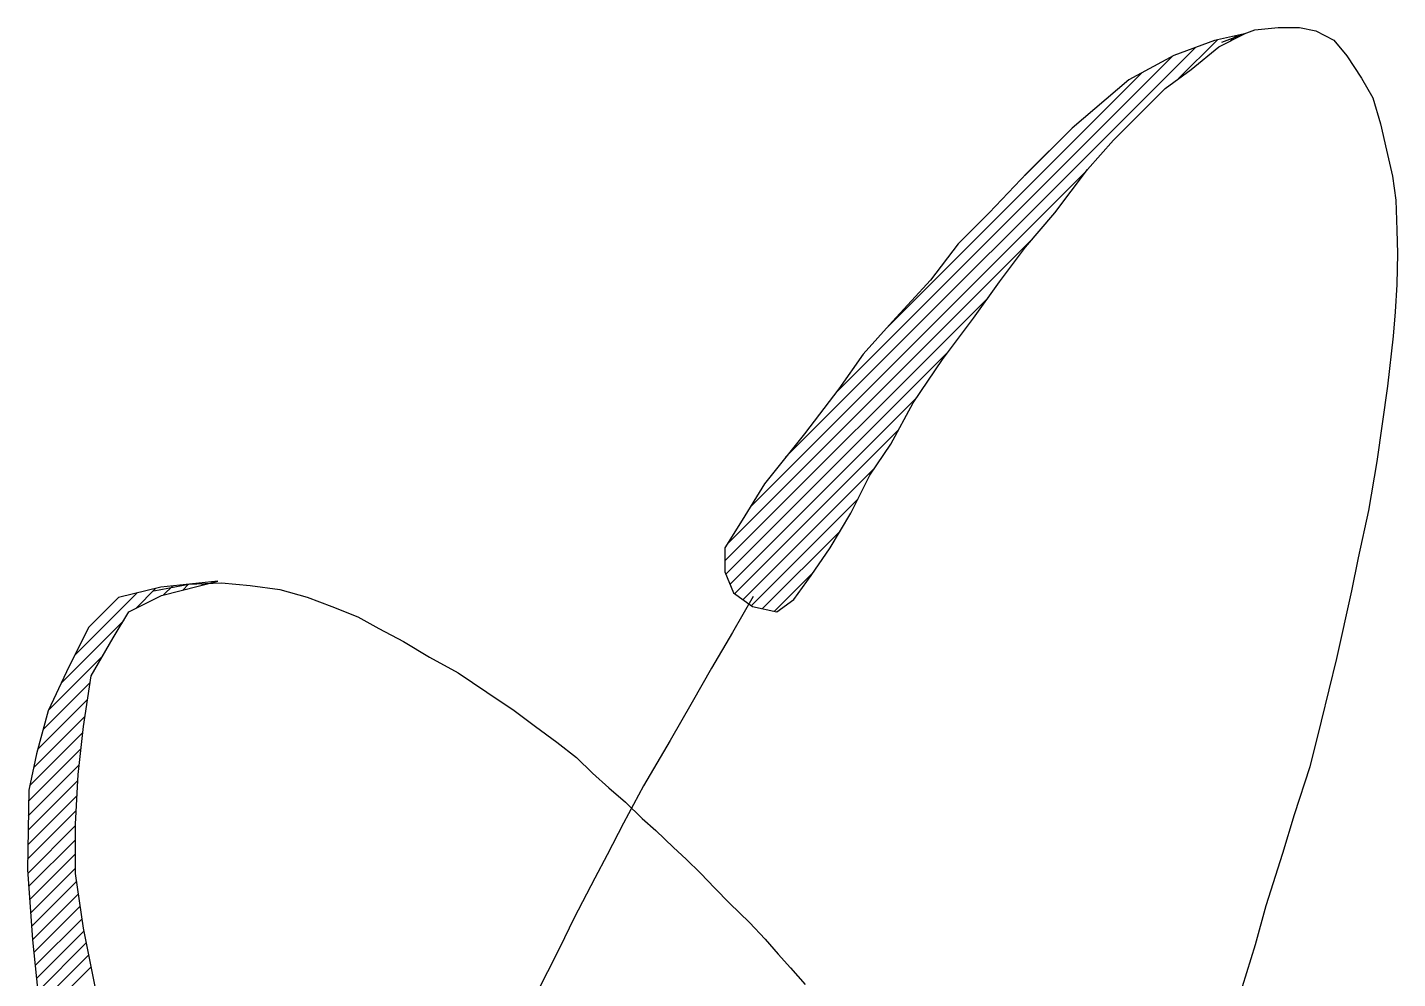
# Model space of a CAD drawing. Header units: millimetres. Extents: x 133356 to 134197, y -259 to 335.
# Drawn here: x 134083.77 to 134092.27, y -166.55 to -160.64 of the extents above; entities that cross this region are included whole.
import ezdxf

# ---------------------------------------------------------------- set-up
doc = ezdxf.new("R2010")
doc.units = ezdxf.units.MM
doc.header["$LTSCALE"] = 20
doc.header["$MEASUREMENT"] = 0
doc.layers.add('RAMKA', color=7, linetype='Continuous')
doc.layers.add('TITUL', color=7, linetype='Continuous')

# ---------------------------------------------------------------- blocks, each defined once
blk = doc.blocks.new('Logo_Ind')
at = {"layer": 'RAMKA', "color": 254, "linetype": 'Continuous'}
for p, q in [((7.445, 16.6046), (7.6513, 16.6806)), ((7.6513, 16.6806), (7.7953, 16.6966)), ((7.7953, 16.6966), (7.9287, 16.6966)), ((7.9287, 16.6966), (8.0301, 16.6753)), ((8.0301, 16.6753), (8.1421, 16.6166)), ((7.4001, 16.616), (7.1482, 16.5221)), ((7.1779, 16.3795), (7.4185, 16.6201)), ((7.5859, 16.6568), (7.4001, 16.616)), ((7.4269, 16.5757), (7.5859, 16.6568)), ((7.4996, 16.6128), (7.5318, 16.6449)), ((8.1421, 16.6166), (8.2222, 16.5206)), ((4.7383, 14.0283), (7.2819, 16.572)), ((5.0483, 14.4268), (7.1382, 16.5167)), ((7.1482, 16.5221), (6.8695, 16.372)), ((7.2554, 16.4363), (7.4269, 16.5757)), ((8.2222, 16.5206), (8.3129, 16.3819)), ((7.0946, 16.3184), (7.2554, 16.4363)), ((5.3721, 14.839), (6.9465, 16.4135)), ((6.8695, 16.372), (6.5158, 16.0719)), ((8.3129, 16.3819), (8.3822, 16.2591)), ((6.9445, 16.1683), (7.0946, 16.3184)), ((8.3822, 16.2591), (8.4302, 16.0991)), ((6.773, 15.9968), (6.9445, 16.1683)), ((6.222, 15.7774), (6.5203, 16.0757)), ((8.4302, 16.0991), (8.4676, 15.9337)), ((6.5158, 16.0719), (6.237, 15.7932)), ((6.6122, 15.8146), (6.773, 15.9968)), ((8.4676, 15.9337), (8.5049, 15.7736)), ((4.5193, 13.7209), (6.6098, 15.8114)), ((6.237, 15.7932), (6.0012, 15.5466)), ((6.4086, 15.5466), (6.6122, 15.8146)), ((8.5049, 15.7736), (8.5263, 15.6242)), ((8.5263, 15.6242), (8.5316, 15.4375)), ((6.0012, 15.5466), (5.8083, 15.3536)), ((6.2263, 15.3322), (6.4086, 15.5466)), ((8.5316, 15.4375), (8.5369, 15.2934)), ((4.3731, 13.4863), (6.2674, 15.3805)), ((5.8083, 15.3536), (5.6367, 15.1285)), ((6.0655, 15.1178), (6.2263, 15.3322)), ((8.5369, 15.2934), (8.5316, 15.1014)), ((5.6367, 15.1285), (5.4009, 14.8713)), ((5.9047, 14.8927), (6.0655, 15.1178)), ((8.5316, 15.1014), (8.5209, 14.9306)), ((4.3611, 13.3857), (5.9965, 15.0211)), ((5.7118, 14.6354), (5.9047, 14.8927)), ((8.5209, 14.9306), (8.5103, 14.7812)), ((5.4009, 14.8713), (5.2187, 14.6676)), ((8.5103, 14.7812), (8.4741, 14.4707)), ((4.3669, 13.303), (5.7495, 14.6857)), ((5.2187, 14.6676), (5.0686, 14.4532)), ((5.5295, 14.3674), (5.7118, 14.6354)), ((8.4741, 14.4707), (8.4409, 14.237)), ((4.3929, 13.2406), (5.5505, 14.3982)), ((5.0686, 14.4532), (4.8542, 14.1745)), ((5.3902, 14.1101), (5.5295, 14.3674)), ((8.4409, 14.237), (8.4089, 14.0023)), ((4.423, 13.1822), (5.4366, 14.1959)), ((4.8542, 14.1745), (4.6076, 13.8636)), ((5.2615, 13.9172), (5.3902, 14.1101)), ((4.4742, 13.145), (5.2919, 13.9627)), ((8.4089, 14.0023), (8.3555, 13.6981)), ((5.1436, 13.6814), (5.2615, 13.9172)), ((4.6076, 13.8636), (4.4683, 13.6385)), ((4.5254, 13.1077), (5.1882, 13.7706)), ((8.3555, 13.6981), (8.2915, 13.4047)), ((4.4683, 13.6385), (4.3611, 13.467)), ((5.015, 13.467), (5.1436, 13.6814)), ((4.5952, 13.0891), (5.0779, 13.5718)), ((4.3611, 13.467), (4.3611, 13.3169)), ((4.8971, 13.2954), (5.015, 13.467)), ((8.2915, 13.4047), (8.2511, 13.1997)), ((4.3611, 13.3169), (4.4147, 13.1882)), ((4.668, 13.0735), (4.9126, 13.318)), ((4.7899, 13.1454), (4.8971, 13.2954)), ((0.3248, 12.7995), (0.7115, 13.1861)), ((0.8597, 13.2231), (0.5967, 13.1574)), ((0.7039, 13.09), (0.8294, 13.2156)), ((0.8155, 13.2001), (1.0336, 13.2405)), ((1.2126, 13.2606), (0.8597, 13.2231)), ((0.8644, 13.1711), (1.2126, 13.2606)), ((0.8764, 13.1742), (0.9332, 13.231)), ((0.9955, 13.2048), (1.0312, 13.2404)), ((1.0336, 13.2405), (1.2355, 13.2486)), ((1.1146, 13.2354), (1.1233, 13.2441)), ((1.2355, 13.2486), (1.4132, 13.2324)), ((1.4132, 13.2324), (1.599, 13.2082)), ((1.599, 13.2082), (1.7686, 13.1598)), ((4.4147, 13.1882), (4.5326, 13.1025)), ((8.2511, 13.1997), (8.1581, 12.7805)), ((0.5967, 13.1574), (0.4109, 12.9717)), ((0.6613, 13.0686), (0.8644, 13.1711)), ((1.7686, 13.1598), (1.922, 13.1032)), ((1.922, 13.1032), (2.0835, 13.0386)), ((4.5369, 13.1638), (4.409, 12.942)), ((4.5326, 13.1025), (4.6827, 13.0703)), ((4.6827, 13.0703), (4.7899, 13.1454)), ((0.241, 12.6272), (0.6297, 13.0158)), ((0.5644, 12.907), (0.6613, 13.0686)), ((2.0835, 13.0386), (2.2128, 12.9659)), ((0.4109, 12.9717), (0.2736, 12.697)), ((2.2128, 12.9659), (2.3662, 12.8852)), ((4.409, 12.942), (4.2786, 12.7202)), ((0.4271, 12.6728), (0.5644, 12.907)), ((2.3662, 12.8852), (2.5278, 12.7882)), ((0.1636, 12.4613), (0.5007, 12.7984)), ((2.5278, 12.7882), (2.7054, 12.6913)), ((8.1581, 12.7805), (8.0621, 12.391)), ((0.2736, 12.697), (0.1606, 12.4548)), ((2.7054, 12.6913), (2.8831, 12.5702)), ((4.2786, 12.7202), (4.1583, 12.5084)), ((0.1287, 12.338), (0.4204, 12.6297)), ((0.3786, 12.3578), (0.4271, 12.6728)), ((0.0955, 12.2163), (0.4044, 12.5252)), ((2.8831, 12.5702), (3.0536, 12.4577)), ((4.1583, 12.5084), (4.0204, 12.2714)), ((0.0693, 12.1016), (0.3883, 12.4206)), ((0.1606, 12.4548), (0.0879, 12.1882)), ((3.0536, 12.4577), (3.1861, 12.3574)), ((0.3463, 12.059), (0.3786, 12.3578)), ((3.1861, 12.3574), (3.3185, 12.2611)), ((8.0621, 12.391), (7.9927, 12.1082)), ((0.0452, 11.9891), (0.3743, 12.3182)), ((3.3185, 12.2611), (3.4389, 12.1647)), ((4.0204, 12.2714), (3.8549, 11.9891)), ((0.0383, 11.8937), (0.3636, 12.219)), ((0.0879, 12.1882), (0.0394, 11.9621)), ((3.4389, 12.1647), (3.5393, 12.0684)), ((0.0368, 11.8038), (0.3529, 12.1198)), ((7.9927, 12.1082), (7.8944, 11.8094)), ((0.0353, 11.7138), (0.3444, 12.0229)), ((0.3302, 11.7521), (0.3463, 12.059)), ((3.5393, 12.0684), (3.6396, 11.9761)), ((0.0394, 11.9621), (0.0313, 11.4694)), ((0.0339, 11.6239), (0.3395, 11.9295)), ((3.6396, 11.9761), (3.744, 11.8878)), ((3.8549, 11.9891), (3.7321, 11.7572)), ((0.0324, 11.534), (0.3346, 11.8362)), ((3.744, 11.8878), (3.8483, 11.7874)), ((0.033, 11.4462), (0.3302, 11.7433)), ((0.3302, 11.4452), (0.3302, 11.7521)), ((3.7321, 11.7572), (3.6293, 11.5606)), ((3.8483, 11.7874), (3.9326, 11.7112)), ((7.8944, 11.8094), (7.822, 11.5693)), ((0.0391, 11.3638), (0.3302, 11.6548)), ((3.9326, 11.7112), (4.041, 11.6068)), ((4.041, 11.6068), (4.1213, 11.5346)), ((7.822, 11.5693), (7.7195, 11.2439)), ((0.0453, 11.2814), (0.3302, 11.5663)), ((3.6293, 11.5606), (3.554, 11.4168)), ((4.1213, 11.5346), (4.2096, 11.4463)), ((0.0313, 11.4694), (0.0636, 11.0333)), ((0.0514, 11.1991), (0.3302, 11.4779)), ((0.3786, 11.106), (0.3302, 11.4452)), ((3.554, 11.4168), (3.4262, 11.1698)), ((4.2096, 11.4463), (4.2979, 11.3539)), ((0.0575, 11.1167), (0.3371, 11.3964)), ((0.0636, 11.0344), (0.3482, 11.319)), ((4.2979, 11.3539), (4.3902, 11.2616)), ((0.0716, 10.9539), (0.3592, 11.2416)), ((4.3902, 11.2616), (4.5146, 11.1412)), ((7.7195, 11.2439), (7.6535, 11.0026)), ((0.0796, 10.8735), (0.3703, 11.1642)), ((3.4262, 11.1698), (3.3334, 10.9808)), ((0.0877, 10.7931), (0.3823, 11.0877)), ((0.4594, 10.7021), (0.3786, 11.106)), ((4.5146, 11.1412), (4.611, 11.0369)), ((0.0636, 11.0333), (0.104, 10.6295)), ((0.0957, 10.7127), (0.397, 11.014)), ((3.3334, 10.9808), (3.2607, 10.8346)), ((4.611, 11.0369), (4.6912, 10.9445)), ((7.6535, 11.0026), (7.5712, 10.7423)), ((0.1037, 10.6322), (0.4118, 10.9403)), ((4.6912, 10.9445), (4.7675, 10.8602)), ((0.1149, 10.5549), (0.4265, 10.8665)), ((3.2607, 10.8346), (3.1854, 10.6883)), ((4.7675, 10.8602), (4.8598, 10.7559))]:
    blk.add_line(p, q, dxfattribs=at)

msp = doc.modelspace()

# ---------------------------------------------------------------- block references
at = {"layer": 'TITUL'}
msp.add_blockref('Logo_Ind', (134083.7374, -177.3396), dxfattribs=at)

doc.saveas('drawing.dxf')
